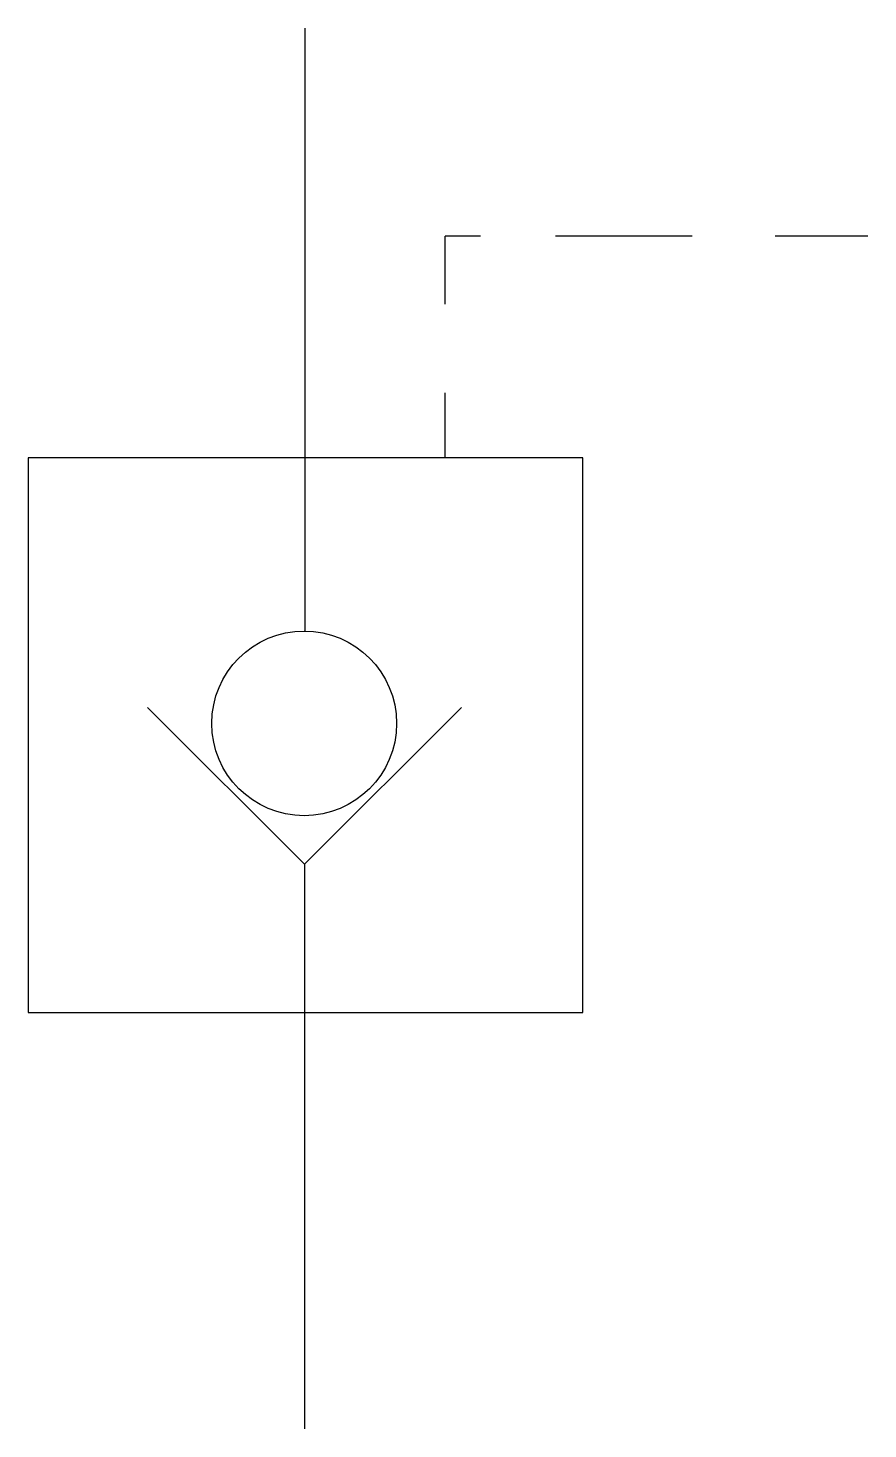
# Model space of a CAD drawing. Extents: x 585.6 to 600.7, y 190.3 to 215.6.
import ezdxf

# ---------------------------------------------------------------- set-up
doc = ezdxf.new("R2010")
doc.units = 0
doc.header["$LTSCALE"] = 5
doc.header["$MEASUREMENT"] = 0
doc.layers.add('11', color=1, linetype='CONTINUOUS')
doc.layers.add('12', color=2, linetype='CONTINUOUS')

msp = doc.modelspace()

# ---------------------------------------------------------------- linework, layer by layer
at = {"layer": '11'}
for p, q in [((590.595, 204.699), (590.595, 215.569)), ((585.601, 207.82), (585.601, 197.82)), ((590.601, 207.82), (585.601, 207.82)), ((595.601, 207.82), (590.601, 207.82)), ((595.601, 197.82), (595.601, 207.82)), ((587.755, 203.322), (590.583, 200.493)), ((590.583, 200.493), (593.411, 203.322)), ((590.583, 200.496), (590.583, 190.313)), ((585.601, 197.82), (595.601, 197.82))]:
    msp.add_line(p, q, dxfattribs=at)
msp.add_circle((590.578, 203.033), 1.665, dxfattribs=at)
at = {"layer": '12'}
for p, q in [((593.753, 211.818), (593.121, 211.818)), ((593.121, 210.593), (593.121, 211.818)), ((597.571, 211.818), (595.104, 211.818)), ((600.738, 211.818), (599.068, 211.818)), ((593.121, 207.82), (593.121, 208.993))]:
    msp.add_line(p, q, dxfattribs=at)

doc.saveas('drawing.dxf')
